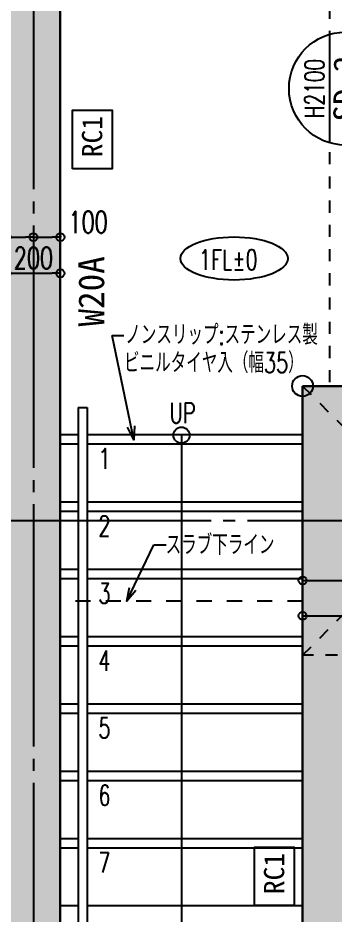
# Model space of a CAD drawing. Extents: x -229451 to 47804, y -161247 to 19812.
# Drawn here: x 5592 to 6770, y 6891 to 10223 of the extents above; entities that cross this region are included whole.
import ezdxf
from ezdxf.enums import TextEntityAlignment as Align

# ---------------------------------------------------------------- set-up
doc = ezdxf.new("R2010")
doc.units = 0
doc.header["$LTSCALE"] = 450
for name, pattern in [('CENTER2', [2.3, 2, -0.1, 0.1, -0.1]), ('HIDDEN2', [0.25, 0.125, -0.125]), ('HIDDEN3', [0.2, 0.1, -0.1])]:
    doc.linetypes.add(name, pattern=pattern)
doc.layers.get('0').update_dxf_attribs({"linetype": 'CONTINUOUS'})
doc.layers.get('DEFPOINTS').update_dxf_attribs({"linetype": 'CONTINUOUS'})
for name, color, linetype in [('E1_文字A', 3, 'CONTINUOUS'), ('E1_文字B', 2, 'CONTINUOUS'), ('E6_面取り記号', 4, 'CONTINUOUS'), ('G1_ハッチング', 251, 'CONTINUOUS'), ('H寸法', 3, 'CONTINUOUS'), ('IA_通芯', 12, 'CENTER2'), ('IB_壁芯', 2, 'CENTER2'), ('ID1_躯体', 7, 'CONTINUOUS'), ('ID2_構造体', 8, 'HIDDEN3'), ('ID7_打放し表示', 231, 'UTILDN'), ('JA4_壁記号', 4, 'CONTINUOUS'), ('JA5_壁仕上記号', 4, 'CONTINUOUS'), ('JA6_建具記号', 4, 'CONTINUOUS'), ('JB3_床仕上げA', 200, 'CONTINUOUS'), ('JL1_金物_手摺他', 1, 'CONTINUOUS'), ('KA2_躯体見下線_梁点線', 8, 'HIDDEN3'), ('KA3_躯体見下線_点線（その他）', 122, 'HIDDEN2')]:
    doc.layers.add(name, color=color, linetype=linetype)
doc.styles.add('toda-A (0.7)', font='romans.shx', dxfattribs={"width": 0.7, "bigfont": 'extfont.shx'})
doc.styles.add('toda-G', font='')
doc.styles.get('toda-G').set_extended_font_data('MS Gothic')
doc.linetypes.add('UTILDN', pattern='A,5e-13,[130,ltypeshp.shx,S=0.45,R=0,X=0,Y=-0.45],0,-3', length=3)
doc.dimstyles.new('toda 1：30', dxfattribs={"dimscale": 30, "dimtxt": 2.7, "dimasz": 1, "dimexe": 0, "dimexo": 1, "dimgap": 0, "dimtad": 0, "dimdec": 3, "dimzin": 12, "dimdsep": 46, "dimtxsty": 'toda-A (0.7)', "dimblk": 'ORIGIN', "dimcen": 2.5, "dimclrd": 256, "dimclre": 256, "dimclrt": 7, "dimadec": 0, "dimazin": 0, "dimtfac": 1, "dimtdec": 3, "dimtix": 1, "dimtmove": 2, "dimatfit": 3, "dimldrblk": 'ORIGIN', "dimfxl": 0, "dimtvp": 0.7, "dimtolj": 1, "dimtzin": 0, "dimarcsym": 0})
doc.dimstyles.new('toda 1：50', dxfattribs={"dimscale": 50, "dimtxt": 2.7, "dimasz": 1, "dimexe": 0, "dimexo": 1.5, "dimgap": 0, "dimtad": 0, "dimdec": 3, "dimzin": 12, "dimdsep": 46, "dimtxsty": 'toda-A (0.7)', "dimblk": 'ORIGIN', "dimcen": 2.5, "dimclrd": 256, "dimclre": 256, "dimclrt": 7, "dimadec": 0, "dimazin": 0, "dimtfac": 1, "dimtdec": 3, "dimtix": 1, "dimtmove": 2, "dimatfit": 3, "dimldrblk": 'ORIGIN', "dimfxl": 0, "dimtvp": 0.7, "dimtolj": 1, "dimtzin": 0, "dimarcsym": 0})

# ---------------------------------------------------------------- blocks, each defined once
blk = doc.blocks.new('建具符号')
at = {"layer": 'JA6_建具記号'}
for p, q in [((-336.2, 97.2), (336.2, 97.2)), ((-336.2, -97.2), (336.2, -97.2))]:
    blk.add_line(p, q, dxfattribs=at)
blk.add_circle((0, 0), 350, dxfattribs=at)
at = {"layer": 'JA6_建具記号', "style": 'toda-A (0.7)', "width": 0.7}
for tag, p in [('開口高さ', (0, 192.8)), ('開口下端', (0, -192.8))]:
    blk.add_attdef(tag, text='', height=120, dxfattribs=at).set_placement(p, align=Align.MIDDLE)
at = {"layer": 'JA6_建具記号', "style": 'toda-G'}
blk.add_attdef('建具符号', text='', height=150, dxfattribs=at).set_placement((0, 0), align=Align.MIDDLE)
blk = doc.blocks.new('_Origin')
at = {"color": 0, "linetype": 'ByBlock', "lineweight": -2}
blk.add_line((0, 0), (-1, 0), dxfattribs=at)
blk.add_circle((0, 0), 0.5, dxfattribs=at)
blk = doc.blocks.new('*D78')
at = {"layer": 'DEFPOINTS', "color": 0, "transparency": 16777216}
for p in [(7149.3, 8134), (6649.3, 8114), (7149.3, 8099.1)]:
    blk.add_point(p, dxfattribs=at)
at = {"layer": 'H寸法', "linetype": 'CENTER2', "lineweight": -2, "transparency": 16777216}
for p, q in [((6649.3, 8144), (6649.3, 8134)), ((7149.3, 8129.1), (7149.3, 8134))]:
    blk.add_line(p, q, dxfattribs=at)
at = {"layer": 'H寸法', "lineweight": -2, "transparency": 16777216}
blk.add_line((6679.3, 8134), (7119.3, 8134), dxfattribs=at)
at = {"layer": 'H寸法', "lineweight": -2, "transparency": 16777216, "xscale": 30, "yscale": 30, "zscale": 30, "rotation": 180}
blk.add_blockref('_Origin', (6649.3, 8134), dxfattribs=at)
at = {"layer": 'H寸法', "lineweight": -2, "transparency": 16777216, "xscale": 30, "yscale": 30, "zscale": 30}
blk.add_blockref('_Origin', (7149.3, 8134), dxfattribs=at)
at = {"layer": 'H寸法', "color": 7, "transparency": 16777216, "insert": (6899.3, 8190.7), "char_height": 81, "attachment_point": 5, "style": 'toda-A (0.7)'}
blk.add_mtext('\\A1;500', dxfattribs=at)
blk = doc.blocks.new('*D81')
at = {"layer": 'DEFPOINTS', "color": 0, "transparency": 16777216}
for p in [(6649.3, 7999.3), (7669.3, 8002.2), (7669.3, 7999.3)]:
    blk.add_point(p, dxfattribs=at)
at = {"layer": 'H寸法', "linetype": 'CENTER2', "lineweight": -2, "transparency": 16777216}
for p, q in [((6649.3, 8029.3), (6649.3, 8002.2)), ((7669.3, 8029.3), (7669.3, 8002.2))]:
    blk.add_line(p, q, dxfattribs=at)
at = {"layer": 'H寸法', "lineweight": -2, "transparency": 16777216}
blk.add_line((6679.3, 8002.2), (7639.3, 8002.2), dxfattribs=at)
at = {"layer": 'H寸法', "lineweight": -2, "transparency": 16777216, "xscale": 30, "yscale": 30, "zscale": 30, "rotation": 180}
blk.add_blockref('_Origin', (6649.3, 8002.2), dxfattribs=at)
at = {"layer": 'H寸法', "lineweight": -2, "transparency": 16777216, "xscale": 30, "yscale": 30, "zscale": 30}
blk.add_blockref('_Origin', (7669.3, 8002.2), dxfattribs=at)
at = {"layer": 'H寸法', "color": 7, "transparency": 16777216, "insert": (6932.8, 8058.9), "char_height": 81, "attachment_point": 5, "style": 'toda-A (0.7)'}
blk.add_mtext('\\A1;1020', dxfattribs=at)
blk = doc.blocks.new('壁仕上記号Ｓ')
at = {"layer": 'JA5_壁仕上記号'}
blk.add_lwpolyline([(-99.3, 60.2), (82.2, 60.2), (82.2, -62.1), (-99.3, -62.1)], close=True, dxfattribs=at)
at = {"layer": 'JA5_壁仕上記号', "style": 'toda-G'}
blk.add_attdef('壁仕上符号', text='', height=135, dxfattribs=at).set_placement((0, 0), align=Align.MIDDLE)
blk = doc.blocks.new('*D467')
at = {"layer": 'DEFPOINTS', "color": 0, "transparency": 16777216}
for p in [(5749.3, 9274.6), (5549.3, 9211), (5749.3, 9211)]:
    blk.add_point(p, dxfattribs=at)
at = {"layer": 'H寸法', "linetype": 'CENTER2', "lineweight": -2, "transparency": 16777216}
for p, q in [((5549.3, 9241), (5549.3, 9274.6)), ((5749.3, 9241), (5749.3, 9274.6))]:
    blk.add_line(p, q, dxfattribs=at)
at = {"layer": 'H寸法', "lineweight": -2, "transparency": 16777216}
blk.add_line((5579.3, 9274.6), (5719.3, 9274.6), dxfattribs=at)
at = {"layer": 'H寸法', "lineweight": -2, "transparency": 16777216, "xscale": 30, "yscale": 30, "zscale": 30, "rotation": 180}
blk.add_blockref('_Origin', (5549.3, 9274.6), dxfattribs=at)
at = {"layer": 'H寸法', "lineweight": -2, "transparency": 16777216, "xscale": 30, "yscale": 30, "zscale": 30}
blk.add_blockref('_Origin', (5749.3, 9274.6), dxfattribs=at)
at = {"layer": 'H寸法', "color": 7, "transparency": 16777216, "insert": (5649.3, 9331.3), "char_height": 81, "attachment_point": 5, "style": 'toda-A (0.7)'}
blk.add_mtext('\\A1;200', dxfattribs=at)
blk = doc.blocks.new('*D468')
at = {"layer": 'DEFPOINTS', "color": 0, "transparency": 16777216}
for p in [(5649.3, 9409.1), (5549.3, 9383.6), (5649.3, 9383.6)]:
    blk.add_point(p, dxfattribs=at)
at = {"layer": 'H寸法', "linetype": 'CENTER2', "lineweight": -2, "transparency": 16777216}
for p, q in [((5549.3, 9413.6), (5549.3, 9409.1)), ((5649.3, 9413.6), (5649.3, 9409.1))]:
    blk.add_line(p, q, dxfattribs=at)
at = {"layer": 'H寸法', "lineweight": -2, "transparency": 16777216}
blk.add_line((5579.3, 9409.1), (5619.3, 9409.1), dxfattribs=at)
at = {"layer": 'H寸法', "lineweight": -2, "transparency": 16777216, "xscale": 30, "yscale": 30, "zscale": 30, "rotation": 180}
blk.add_blockref('_Origin', (5549.3, 9409.1), dxfattribs=at)
at = {"layer": 'H寸法', "lineweight": -2, "transparency": 16777216, "xscale": 30, "yscale": 30, "zscale": 30}
blk.add_blockref('_Origin', (5649.3, 9409.1), dxfattribs=at)
at = {"layer": 'H寸法', "color": 7, "transparency": 16777216, "insert": (5444.7, 9465.3), "char_height": 81, "attachment_point": 5, "style": 'toda-A (0.7)'}
blk.add_mtext('\\A1;100', dxfattribs=at)
blk = doc.blocks.new('*D469')
at = {"layer": 'DEFPOINTS', "color": 0, "transparency": 16777216}
for p in [(5749.3, 9409.1), (5649.3, 9383.6), (5749.3, 9383.6)]:
    blk.add_point(p, dxfattribs=at)
at = {"layer": 'H寸法', "linetype": 'CENTER2', "lineweight": -2, "transparency": 16777216}
for p, q in [((5649.3, 9413.6), (5649.3, 9409.1)), ((5749.3, 9413.6), (5749.3, 9409.1))]:
    blk.add_line(p, q, dxfattribs=at)
at = {"layer": 'H寸法', "lineweight": -2, "transparency": 16777216}
blk.add_line((5679.3, 9409.1), (5719.3, 9409.1), dxfattribs=at)
at = {"layer": 'H寸法', "lineweight": -2, "transparency": 16777216, "xscale": 30, "yscale": 30, "zscale": 30, "rotation": 180}
blk.add_blockref('_Origin', (5649.3, 9409.1), dxfattribs=at)
at = {"layer": 'H寸法', "lineweight": -2, "transparency": 16777216, "xscale": 30, "yscale": 30, "zscale": 30}
blk.add_blockref('_Origin', (5749.3, 9409.1), dxfattribs=at)
at = {"layer": 'H寸法', "color": 7, "transparency": 16777216, "insert": (5852.4, 9464.8), "char_height": 81, "attachment_point": 5, "style": 'toda-A (0.7)'}
blk.add_mtext('\\A1;100', dxfattribs=at)

msp = doc.modelspace()

# ---------------------------------------------------------------- hatches: boundary and pattern name
at = {"layer": 'G1_ハッチング'}
for points in [[(6174.2884, 10920.7417), (6134.2884, 10920.7417), (6134.2884, 11030.7417), (4399.2644, 11030.7417), (4399.2644, 10670.7417), (4509.2644, 10670.7417), (4509.2644, 10630.7417), (4639.1788, 10630.7417), (4649.2644, 10641.8449), (4649.2644, 10780.7417), (5549.2644, 10780.7417), (5549.2644, 5386.8449), (5559.35, 5375.7417), (5739.1788, 5375.7417), (5749.2644, 5386.8449), (5749.2644, 10780.7417), (6164.2028, 10780.7417), (6174.2884, 10791.8449)], [(4649.2644, 3665.6805), (4649.2644, 4005.7417), (6649.2644, 4005.7417), (6649.2644, 3941.8449), (6659.35, 3930.7417), (6959.2644, 3930.7417), (6959.2644, 3970.7417), (7069.2644, 3970.7417), (7069.2644, 7835.7417), (7650.7591, 7835.7417), (7669.2644, 7852.551), (7669.2644, 9390.7417), (7559.2644, 9390.7417), (7559.2644, 9430.7417), (7259.35, 9430.7417), (7249.2644, 9419.6385), (7249.2644, 8855.7417), (6649.2644, 8855.7417), (6649.2644, 4255.7417), (4649.2644, 4255.7417), (4649.2644, 9670.6561), (4638.1612, 9680.7417), (4509.2644, 9680.7417), (4509.2644, 9640.7417), (4399.2644, 9640.7417), (4399.2644, 8855.7417), (3548.7555, 8855.7417), (3548.7555, 8255.7417), (4399.2644, 8255.7417), (4399.2644, 6980.7417), (3548.7555, 6980.7417), (3548.7555, 6730.7417), (4399.2644, 6730.7417), (4399.2644, 3665.6805)]]:
    msp.add_hatch(color=256, dxfattribs=at).paths.add_polyline_path(points)

# ---------------------------------------------------------------- linework, layer by layer
at = {"layer": 'E1_文字A', "color": 3, "linetype": 'ByBlock'}
msp.add_ellipse((6394.7599, 9329.6293), major_axis=(199.4245, 0), ratio=0.400857732, dxfattribs=at)
at = {"layer": 'E1_文字B'}
msp.add_line((6199.2644, 8673.2917), (6199.2644, 4750.9207), dxfattribs=at)
msp.add_circle((6199.2644, 8673.2917), 30, dxfattribs=at)
at = {"layer": 'E6_面取り記号'}
msp.add_circle((6649.2644, 8855.8917), 38.658, dxfattribs=at)
at = {"layer": 'IA_通芯'}
msp.add_line((3339.4092, 8355.8917), (8623.9945, 8355.8917), dxfattribs=at)
at = {"layer": 'IB_壁芯'}
msp.add_line((5649.2644, 11521.8058), (5649.2644, 5340.1278), dxfattribs=at)
at = {"layer": 'ID1_躯体'}
for p, q in [((5749.2644, 5386.9949), (5749.2644, 10780.8917)), ((7249.2644, 8855.8917), (6649.2644, 8855.8917)), ((6649.2644, 8855.8917), (6649.2644, 4255.8917))]:
    msp.add_line(p, q, dxfattribs=at)
at = {"layer": 'ID2_構造体'}
for p, q in [((6649.2644, 7855.8917), (7649.2644, 8855.8917)), ((6649.2644, 8855.8917), (7649.2644, 7855.8917)), ((7049.2644, 7855.8917), (6649.2644, 7855.8917))]:
    msp.add_line(p, q, dxfattribs=at)
at = {"layer": 'ID7_打放し表示', "ltscale": 0.1}
for p, q in [((5749.2644, 10780.8917), (5749.2644, 5386.9949)), ((6649.2644, 8855.8917), (7249.2644, 8855.8917)), ((6649.2644, 4255.8917), (6649.2644, 8855.8917))]:
    msp.add_line(p, q, dxfattribs=at)
at = {"layer": 'JB3_床仕上げA'}
for p, q in [((5749.2644, 8675.8917), (5815.2644, 8675.8917)), ((5849.2644, 8675.8917), (6649.2644, 8675.8917)), ((5749.2644, 8640.8917), (5815.2644, 8640.8917)), ((5849.2644, 8640.8917), (6649.2644, 8640.8917)), ((5749.2644, 8425.8917), (5815.2644, 8425.8917)), ((5849.2644, 8425.8917), (6649.2644, 8425.8917)), ((5749.2644, 8390.8917), (5815.2644, 8390.8917)), ((5849.2644, 8390.8917), (6649.2644, 8390.8917)), ((5749.2644, 8175.8917), (5815.2644, 8175.8917)), ((5849.2644, 8175.8917), (6649.2644, 8175.8917)), ((5749.2644, 8140.8917), (5815.2644, 8140.8917)), ((5849.2644, 8140.8917), (6649.2644, 8140.8917)), ((5749.2644, 7925.8917), (5815.2644, 7925.8917)), ((5849.2644, 7925.8917), (6649.2644, 7925.8917)), ((5749.2644, 7890.8917), (5815.2644, 7890.8917)), ((5849.2644, 7890.8917), (6649.2644, 7890.8917)), ((5749.2644, 7675.8917), (5815.2644, 7675.8917)), ((5849.2644, 7675.8917), (6649.2644, 7675.8917)), ((5749.2644, 7640.8917), (5815.2644, 7640.8917)), ((5849.2644, 7640.8917), (6649.2644, 7640.8917)), ((5749.2644, 7425.8917), (5815.2644, 7425.8917)), ((5849.2644, 7425.8917), (6649.2644, 7425.8917)), ((5749.2644, 7390.8917), (5815.2644, 7390.8917)), ((5849.2644, 7390.8917), (6649.2644, 7390.8917)), ((5749.2644, 7175.8917), (5815.2644, 7175.8917)), ((5849.2644, 7175.8917), (6649.2644, 7175.8917)), ((5749.2644, 7140.8917), (5815.2644, 7140.8917)), ((5849.2644, 7140.8917), (6649.2644, 7140.8917)), ((5749.2644, 6925.8917), (5815.2644, 6925.8917)), ((5849.2644, 6925.8917), (6649.2644, 6925.8917))]:
    msp.add_line(p, q, dxfattribs=at)
at = {"layer": 'JL1_金物_手摺他', "linetype": 'Continuous', "ltscale": 10}
for p, q in [((5815.2644, 8775.8917), (5849.2644, 8775.8917)), ((5815.2644, 8775.8917), (5815.2644, 5343.8917)), ((5849.2644, 8775.8917), (5849.2644, 5343.8917))]:
    msp.add_line(p, q, dxfattribs=at)
at = {"layer": 'KA2_躯体見下線_梁点線'}
msp.add_line((6749.2644, 11524.761), (6749.2644, 8855.8917), dxfattribs=at)
at = {"layer": 'KA3_躯体見下線_点線（その他）'}
msp.add_line((6649.2644, 8056.8917), (5749.2644, 8056.8917), dxfattribs=at)

# ---------------------------------------------------------------- block references
at = {"layer": 'JA5_壁仕上記号'}
ref = msp.add_blockref('壁仕上記号Ｓ', (5867.3079, 9782.2991), dxfattribs=dict(at, xscale=1.2, yscale=1.2, zscale=1.2, rotation=90))
ref.add_attrib('壁仕上符号', 'RC1', dxfattribs={"height": 75, "rotation": 90, "style": 'toda-G'}).set_placement((5867.3079, 9782.2991), align=Align.MIDDLE)
ref = msp.add_blockref('壁仕上記号Ｓ', (6543.4305, 7045.0619), dxfattribs=dict(at, xscale=1.2, yscale=1.2, zscale=1.2, rotation=90))
ref.add_attrib('壁仕上符号', 'RC1', dxfattribs={"height": 75, "rotation": 90, "style": 'toda-G'}).set_placement((6543.4305, 7045.0619), align=Align.MIDDLE)
at = {"layer": 'JA6_建具記号', "xscale": 0.6000000000000012, "yscale": 0.6000000000000012, "zscale": 0.6000000000000012, "rotation": 90}
msp.add_blockref('建具符号', (6808.9076, 9960.65), dxfattribs=at).add_auto_attribs({'開口高さ': 'H2100', '建具符号': 'SD-2', '開口下端': 'h+100'})

# ---------------------------------------------------------------- texts
at = {"layer": 'E1_文字A', "color": 3, "linetype": 'ByBlock', "style": 'toda-A (0.7)', "width": 0.7}
for s, p in [('1FL±0', (6264.2403, 9287.3478)), ('ノンスリップ:ステンレス製', (5990.4761, 9009.0765)), ('ビニルタイヤ入（幅35）', (5986.0174, 8905.0133)), ('スラブ下ライン', (6140.5218, 8228.729))]:
    msp.add_text(s, height=75, dxfattribs=at).set_placement(p)
at = {"layer": 'E1_文字B', "style": 'toda-A (0.7)', "width": 0.7}
for s, p in [('UP', (6203.2279, 8755.9651)), ('1', (5913.0144, 8586.0034)), ('2', (5913.0144, 8336.0034)), ('3', (5913.0144, 8086.0034)), ('4', (5913.0144, 7836.0034)), ('5', (5913.0144, 7586.0034)), ('6', (5913.0144, 7336.0034)), ('7', (5913.0144, 7086.0034))]:
    msp.add_text(s, height=75, dxfattribs=at).set_placement(p, align=Align.MIDDLE_CENTER)
at = {"layer": 'JA4_壁記号', "style": 'toda-G'}
msp.add_text('W20A', height=96, rotation=90, dxfattribs=at).set_placement((5816.1654, 9207.505), align=Align.TOP_CENTER)

# ---------------------------------------------------------------- dimensions: what is measured, and where the dimension line sits
at = {"layer": 'H寸法'}
for base, p1, p2, picture, middle in [((5649.2644, 9409.0823), (5549.2644, 9383.647), (5649.2644, 9383.647), '*D468', (5444.6501, 9465.3259)), ((5749.2644, 9409.0823), (5649.2644, 9383.647), (5749.2644, 9383.647), '*D469', (5852.3603, 9464.8377)), ((7669.2644, 8002.2064), (6649.2644, 7999.3284), (7669.2644, 7999.3284), '*D81', (6932.7581, 8058.9064))]:
    dim = msp.add_linear_dim(base=base, p1=p1, p2=p2, dimstyle='toda 1：30', override={"dimfxl": 0}, dxfattribs=at)
    dim.commit()
    dim.dimension.update_dxf_attribs({"geometry": picture, "text_midpoint": middle, "dimtype": 160})
for base, p1, p2, picture, middle in [((5749.2644, 9274.5827), (5549.2644, 9210.9947), (5749.2644, 9210.9947), '*D467', (5649.2644, 9331.2827)), ((7149.2644, 8133.9927), (6649.2644, 8114.0008), (7149.2644, 8099.0637), '*D78', (6899.2644, 8190.6927))]:
    dim = msp.add_linear_dim(base=base, p1=p1, p2=p2, dimstyle='toda 1：30', override={"dimfxl": 0}, dxfattribs=at)
    dim.commit()
    dim.dimension.update_dxf_attribs({"geometry": picture, "text_midpoint": middle})

# ---------------------------------------------------------------- leaders
at = {"layer": 'E1_文字A', "linetype": 'Continuous'}
msp.add_leader([(6022.1031, 8656.6513), (5941.6757, 9043.0267), (5985.2902, 9043.0267)], dimstyle='toda 1：50', override={"dimasz": 1, "dimclrd": 256, "dimldrblk": 'Open30'}, dxfattribs=at)
at = {"layer": 'E1_文字A', "color": 3, "linetype": 'ByBlock'}
msp.add_leader([(5996.9134, 8056.8917), (6096.9535, 8266.395), (6143.0845, 8266.395)], dimstyle='toda 1：50', override={"dimasz": 1, "dimclrd": 256, "dimldrblk": 'Open30'}, dxfattribs=at)

doc.saveas('drawing.dxf')
